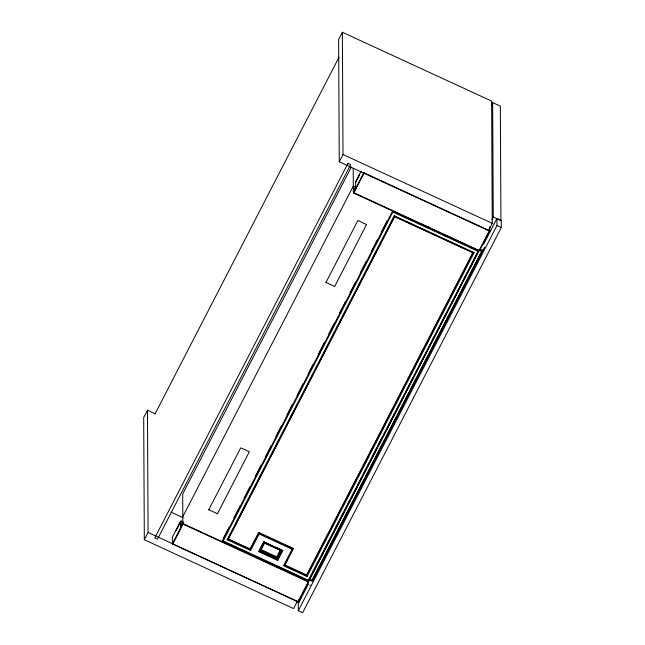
<?xml version="1.0" encoding="UTF-8"?>
<svg xmlns="http://www.w3.org/2000/svg" width="645" height="645" viewBox="0 0 645 645"><rect width="100%" height="100%" fill="white"/><g stroke="black" fill="none" stroke-linecap="round" stroke-linejoin="round"><path stroke-width="0.97" d="M308.383 579.799L308.173 582L297.732 602.083L298.377 601.874L308.608 582.04L308.391 581.427L183.277 523.724L172.618 544.38M364.433 172.473L353.774 193.137L478.888 250.841L479.533 250.623L489.765 230.789L489.74 226.975M489.531 227.314L489.329 230.757L478.888 250.841M147.447 410.196L143.69 417.476L144.327 539.736L293.588 608.582L297.337 601.301L148.084 532.464L147.447 410.196L155.63 413.977M342.366 32.25L338.617 39.53L339.254 161.79L488.515 230.628L492.264 223.355L491.627 101.088L342.366 32.25L343.011 154.518L339.254 161.79M155.058 413.88L339.004 57.236M144.327 539.736L148.084 532.464M351.348 167.007L182.688 494.014L182.841 523.522M182.938 521.853L181.108 521.007L180.463 521.386L172.368 537.083L172.4 543.767L172.836 544.13L297.942 601.833L298.377 601.874L298.369 599.963M182.809 516.677L353.307 186.091L356.032 187.348M355.685 187.622L355.653 181.705L361.047 171.239M176.029 530.859L181.108 521.007L181.132 525.901L183.051 522.345L180.487 526.441L180.463 521.386M359.563 174.997L355.871 182.156L355.653 181.705M355.677 186.76L353.549 190.896L353.774 193.137M353.984 190.928L355.258 188.453M172.4 543.767L182.632 523.934L182.624 522.305M208.706 509.873L240.674 447.888M325.918 282.599L357.886 220.445L366.578 224.613M217.389 513.88L249.357 451.734L241.536 448.122M334.61 286.606L366.578 224.452M223.323 538.381L228.846 527.666M233.917 517.838L239.908 506.22M244.052 498.182L250.042 486.564M255.114 476.736L261.104 465.118M265.256 457.079L271.247 445.461M275.85 436.528L281.381 425.805M286.912 415.082L292.443 404.367M297.047 395.425L303.037 383.815M308.108 373.987L313.18 364.159M318.243 354.331L324.233 342.713M328.845 333.779L334.376 323.056M339.447 313.228L345.438 301.61M350.042 292.677L355.572 281.954M360.176 273.02L366.167 261.41M371.238 251.582L377.228 239.964M381.38 231.926L387.371 220.308M479.316 249.736L308.818 581.137L221.936 541.066L223.234 540.962L392.878 212.036L392.434 210.48M227.121 539.688L394.208 215.712L474.14 252.582L307.052 576.557L283.59 565.738L292.12 549.209L293.411 548.452L258.661 532.423L250.131 548.951L250.574 550.507L227.121 539.688L228.411 538.938L394.651 216.615L394.208 215.712M250.574 550.507L259.105 533.979L258.661 532.423M258.597 551.644L263.708 541.727L282.824 550.548L277.705 560.465L258.597 551.644L259.887 550.894L264.144 542.139L259.887 550.403L277.261 558.417L281.526 550.153L275.125 547.202M259.887 550.403L261.177 549.653L264.587 543.042L264.273 542.268L266.054 543.09M491.264 105.28L492.651 102.603L500.343 106.151L500.939 220.59L493.248 217.042L492.651 102.603M277.261 558.417L276.818 556.869L280.228 550.258L281.526 550.153M281.139 550.048L277.132 557.828L260.266 550.048M279.817 553.136L281.518 549.83L277.261 558.909L277.705 560.465M283.59 565.738L284.888 564.98L293.411 548.452M307.052 576.557L306.609 575.001L472.841 252.679L474.14 252.582M491.869 219.727L493.248 217.042M308.818 580.323L308.818 581.137L308.375 580.234L478.026 251.3L479.316 250.55M317.058 564.036L317.985 562.247M322.137 554.192L323.056 552.402M325.37 547.928L327.676 543.453M335.061 529.134L337.367 524.659M338.294 522.869L339.214 521.079M344.753 510.34L345.672 508.55M347.986 504.076L349.832 500.496M357.677 485.274L359.983 480.799M367.368 466.48L368.295 464.69M369.214 462.9L371.06 459.321M375.68 450.371L376.599 448.581M378.905 444.107L381.219 439.632M388.604 425.313L390.91 420.838M391.829 419.048L392.757 417.259M398.296 406.519L399.215 404.729M401.529 400.255L402.448 398.465M411.22 381.461L413.066 377.881M419.524 365.352L421.838 360.878M422.757 359.088L423.684 357.298M429.223 346.558L430.142 344.769M432.448 340.294L434.295 336.714M442.147 321.5L444.453 317.026M451.839 302.707L452.758 300.917M455.072 296.442L455.991 294.652M464.763 277.648L465.682 275.858M469.842 267.804L470.761 266.014M473.067 261.539L475.381 257.065M476.3 255.275L477.227 253.485M309.278 579.428L310.197 577.638M312.503 573.171L318.033 562.456M318.953 560.666L319.872 558.876M322.178 554.41L329.555 540.115M331.853 535.648L334.158 531.182M335.078 529.392L340.608 518.669M341.536 516.887L343.833 512.42M344.761 510.63L350.291 499.907M351.211 498.125L352.13 496.336M354.436 491.869L361.805 477.574M364.111 473.107L366.416 468.641M367.336 466.851L371.488 458.813M373.786 454.338L376.091 449.871M377.011 448.09L382.541 437.366M383.469 435.577L384.388 433.795M386.694 429.328L392.225 418.605M393.144 416.815L394.063 415.025M396.369 410.559L403.738 396.264M406.044 391.797L408.35 387.331M409.269 385.541L413.421 377.502M415.719 373.036L418.025 368.569M418.952 366.779L424.475 356.056M425.402 354.274L426.321 352.484M428.627 348.018L434.158 337.295M438.302 329.256L440.608 324.79M441.527 323L445.679 314.962M447.977 310.495L450.283 306.028M451.202 304.238L456.733 293.515M457.66 291.725L458.579 289.944M460.885 285.477L466.408 274.754M467.335 272.964L468.254 271.182M470.56 266.708L477.929 252.413M308.391 584.072L298.248 603.736L298.288 610.742L302.634 612.75L501.31 227.524L501.27 220.517L496.932 218.51L483.565 244.431M480.122 249.292L482.863 250.558L312.365 581.145L311.922 580.242L481.573 251.308L482.863 250.558L482.863 249.744M315.123 574.969L317.429 570.503M318.348 568.713L322.5 560.674M324.806 556.208L325.725 554.418M328.031 549.951L332.175 541.913M333.094 540.123L335.4 535.656M336.319 533.866L343.696 519.572M346.002 515.105L354.758 498.134M355.677 496.344L364.433 479.364M365.352 477.582L367.658 473.116M368.577 471.326L374.108 460.603M375.027 458.821L375.954 457.031M378.252 452.564L385.629 438.269M387.935 433.803L396.691 416.823M397.61 415.041L399.916 410.567M400.835 408.785L406.366 398.062M407.285 396.272L409.591 391.805M410.51 390.023L417.887 375.721M420.193 371.254L427.562 356.959M429.868 352.493L432.174 348.026M433.093 346.236L438.624 335.521M439.543 333.731L441.849 329.264M442.768 327.475L448.299 316.751M449.218 314.97L450.146 313.18M452.443 308.713L459.821 294.418M462.126 289.952L470.882 272.972M471.801 271.19L474.107 266.724M475.026 264.934L480.557 254.211M481.476 252.429L482.396 250.639M483.081 250.308L484.782 247.003M298.288 610.742L496.964 225.524L496.932 218.51M180.487 526.441L181.35 525.651M183.277 523.724L182.632 523.934L308.608 582.04M309.802 585.241L310.447 585.031M282.824 550.548L281.526 550.645L264.152 542.63L263.708 541.727M479.533 250.623L353.557 192.524L363.788 172.691L489.765 230.789L489.539 230.176M343.011 154.518L492.264 223.355M496.964 225.524L501.31 227.524M479.759 249.655L482.484 250.913L312.236 581.016L309.511 579.758M478.856 250.058L481.573 251.308M427.192 226.508L429.022 227.354M392.878 212.036L478.026 251.3M394.651 216.615L472.841 252.679M325.918 282.429L334.61 286.436M208.706 509.711L217.389 513.718M259.105 533.979L292.12 549.209M267.804 543.832L264.144 542.139L264.152 542.63M267.828 543.904L273.149 546.363M274.931 547.186L280.252 549.637M264.587 543.042L280.228 550.258M261.177 549.653L276.818 556.869M171.11 512.186L182.987 517.661M228.411 538.938L250.131 548.951M284.888 564.98L306.609 575.001M309.205 578.992L311.922 580.242M309.624 579.879L312.365 581.145M223.234 540.962L308.375 580.234M296.087 601.374L298.651 602.559M353.21 168.353L353.339 192.936M347.937 163.411L154.776 537.938L157.493 539.188L350.654 164.66L347.937 163.411M392.571 211.068L222.315 541.171L308.689 581.008L478.937 250.905L392.571 211.068M394.522 216.486L228.032 539.293L250.26 549.548L258.79 533.012L293.032 548.806L284.51 565.334L306.738 575.59L473.22 252.784L394.522 216.486M264.023 542.501L259.508 551.249L277.39 559.497L281.905 550.749L264.023 542.501M277.261 558.094L259.879 550.08L259.887 550.894L277.261 558.909L277.261 558.094"/></g></svg>
